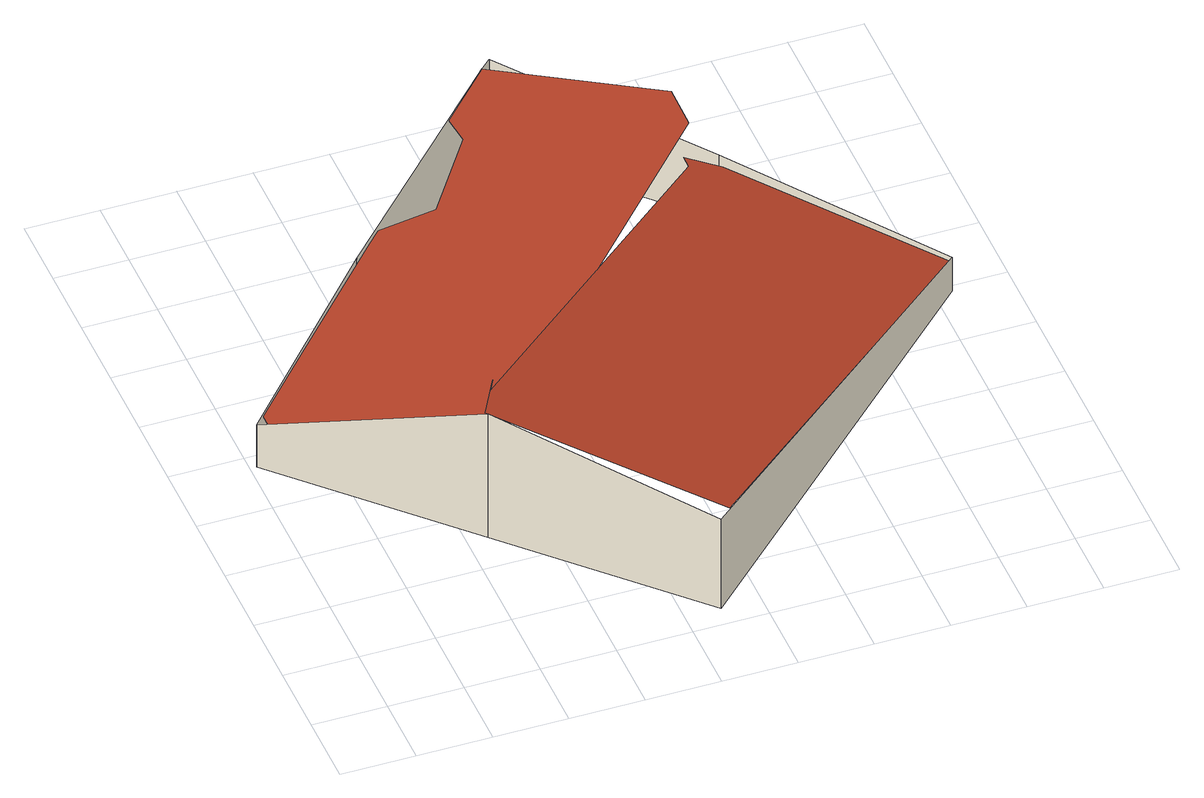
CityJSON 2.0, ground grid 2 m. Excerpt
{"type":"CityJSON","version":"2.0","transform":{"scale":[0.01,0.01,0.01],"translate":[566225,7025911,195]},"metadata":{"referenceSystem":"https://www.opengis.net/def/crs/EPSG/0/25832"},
"CityObjects":{
"building1":{"type":"Building","geometry":[{"type":"MultiSurface","lod":"2","boundaries":[[[0,1,2,3,4,5,6,7,8,9,10]],[[11,12,13,14,15,16,17,18]],[[19,20,21,22]],[[23,24,20,19]],[[25,26,24,23]],[[27,28,26,25]],[[29,30,28,27]],[[31,32,30,29]],[[33,34,32,31]],[[22,21,34,33]]],"semantics":{"surfaces":[{"type":"RoofSurface"},{"type":"WallSurface"}],"values":[0,0,1,1,1,1,1,1,1,1]}}]}
},
"vertices":[
[942,1850,349],[808,1723,325],[815,1640,328],[670,1442,304],[519,1449,275],[44,984,192],[43,933,193],[417,589,269],[478,582,281],[1314,1397,426],[1316,1525,425],[1399,1387,267],[1314,1432,286],[1314,1397,286],[494,597,448],[515,638,444],[449,515,456],[930,90,345],[1835,969,166],[940,1848,57],[940,1848,349],[434,1369,275],[434,1369,57],[972,1878,57],[972,1878,349],[1406,1433,57],[1406,1433,267],[1847,980,57],[1847,980,166],[896,57,57],[896,57,345],[455,509,57],[455,509,456],[18,958,57],[18,958,193]
]}
